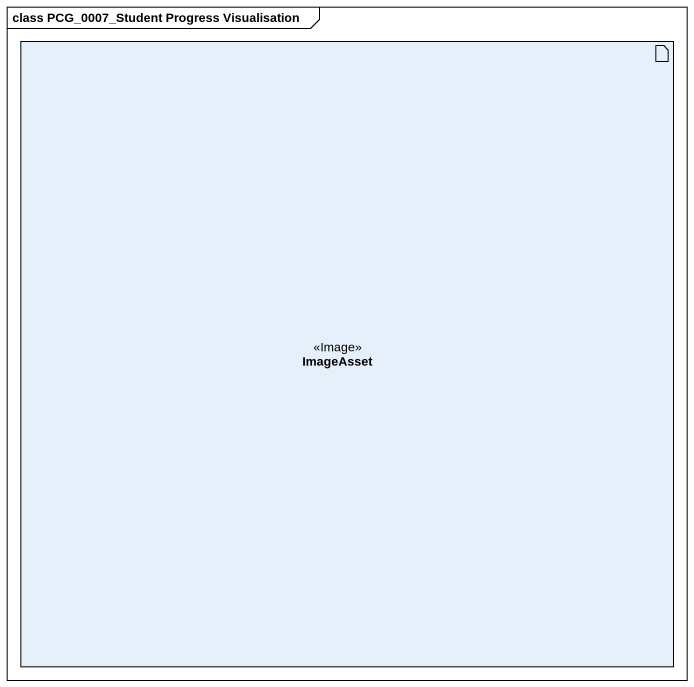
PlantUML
@startuml
mainframe class PCG_0007_Student Progress Visualisation
artifact ImageAsset <<Image>>
@enduml
